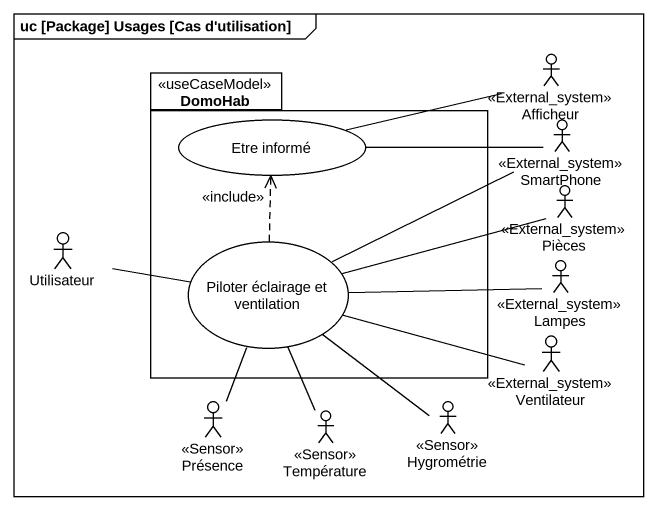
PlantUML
@startuml
mainframe uc [Package] Usages [Cas d'utilisation]
package DomoHab <<useCaseModel>> {
  usecase "Etre informé" as Etre_informé
  usecase "Piloter éclairage et ventilation" as Piloter_éclairage_et
}
actor Afficheur <<External_system>>
actor SmartPhone <<External_system>>
actor Pièces <<External_system>>
actor Utilisateur
actor Lampes <<External_system>>
actor Ventilateur <<External_system>>
actor Présence <<Sensor>>
actor Hygrométrie <<Sensor>>
actor Température <<Sensor>>
Afficheur -left- Etre_informé
SmartPhone -left- Etre_informé
Pièces -left- Piloter_éclairage_et
Utilisateur -right- Piloter_éclairage_et
Piloter_éclairage_et .up.> Etre_informé : <<include>>
Piloter_éclairage_et -right- SmartPhone
Piloter_éclairage_et -right- Lampes
Piloter_éclairage_et -right- Ventilateur
Présence -up- Piloter_éclairage_et
Hygrométrie -up- Piloter_éclairage_et
Température -up- Piloter_éclairage_et
@enduml
